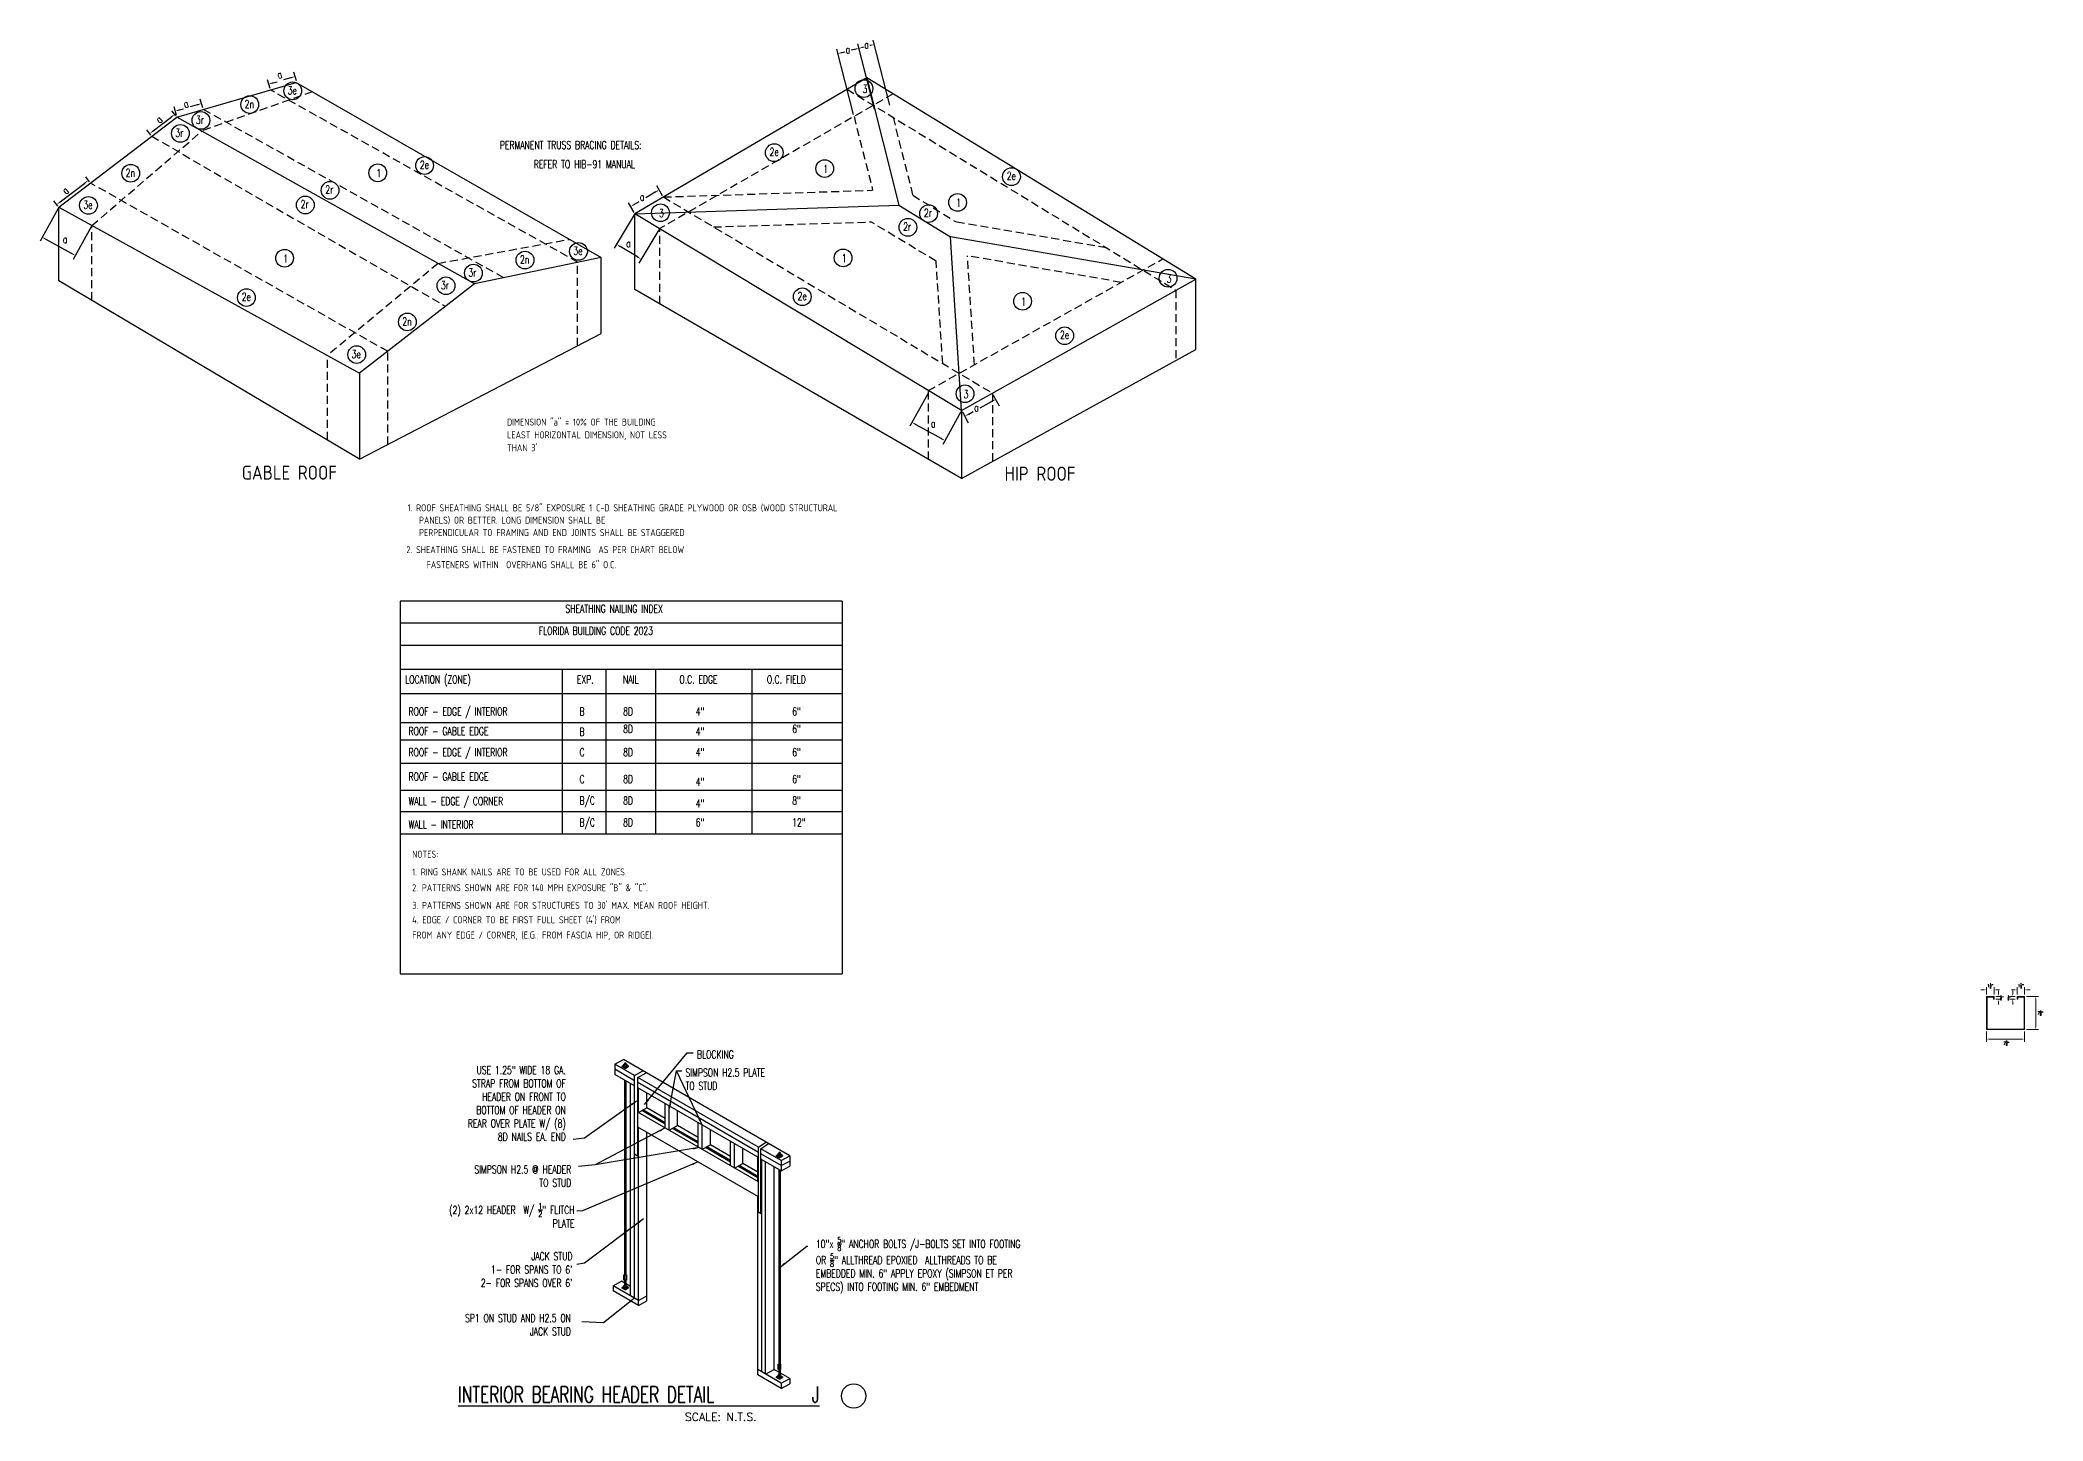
# Model space of a CAD drawing. Header units: inches. Extents: x -25328 to 8149, y -5530 to 4336.
# Drawn here: x 4855 to 5857, y -2696 to -2006 of the extents above; entities that cross this region are included whole.
import ezdxf
from ezdxf.xclip import XClip

# ---------------------------------------------------------------- set-up
doc = ezdxf.new("R2010")
doc.units = ezdxf.units.IN
doc.header["$LTSCALE"] = 16
doc.header["$MEASUREMENT"] = 0
doc.header["$XCLIPFRAME"] = 0
doc.linetypes.add('HIDDEN', pattern=[0.375, 0.25, -0.125])
doc.layers.get('0').update_dxf_attribs({"linetype": 'CONTINUOUS'})
doc.layers.get('DEFPOINTS').update_dxf_attribs({"linetype": 'CONTINUOUS'})
for name, color, linetype in [('BLOCK', 8, 'CONTINUOUS'), ('DIM', 5, 'CONTINUOUS'), ('DIMS', 5, 'CONTINUOUS'), ('GREEN', 3, 'CONTINUOUS'), ('LAYER1', 2, 'CONTINUOUS'), ('ROOF', 1, 'CONTINUOUS'), ('TEXT', 11, 'CONTINUOUS'), ('TEXT ROOM', 3, 'CONTINUOUS'), ('wall-external', 6, 'CONTINUOUS'), ('WALLS EXT', 6, 'CONTINUOUS')]:
    doc.layers.add(name, color=color, linetype=linetype)
for name, color, linetype, lineweight in [('OBJECT', 3, 'CONTINUOUS', 20), ('XR-SECT$0$DIM', 1, 'CONTINUOUS', 18), ('XR-SECT$0$hatch', 30, 'CONTINUOUS', 18), ('XR-SECT$0$OBJECT', 3, 'CONTINUOUS', 20)]:
    doc.layers.add(name, color=color, linetype=linetype, lineweight=lineweight)
doc.styles.add('HALLDIMTEXT', font='archs.shx')
doc.styles.add('NOTES', font='romant.shx', dxfattribs={"width": 0.7, "height": 4.5})
doc.styles.add('PAYTAS RM', font='romans.shx', dxfattribs={"width": 0.7, "height": 4.5})
doc.styles.add('PAYTS NOTES', font='romans.shx', dxfattribs={"width": 0.7, "height": 4.5})
doc.styles.add('XR-SECT$0$Standard', font='romans.shx')
doc.dimstyles.new('DIM- PAYTAS', dxfattribs={"dimscale": 48, "dimtxt": 0.1, "dimasz": 0.0625, "dimexe": 0.125, "dimexo": 0.125, "dimgap": 0.125, "dimtad": 1, "dimdec": 1, "dimzin": 3, "dimdsep": 46, "dimlunit": 4, "dimtxsty": 'PAYTAS RM', "dimblk": 'ARCHTICK', "dimcen": 0.09, "dimdle": 0.125, "dimclrd": 5, "dimclre": 5, "dimclrt": 11, "dimadec": 0, "dimazin": 0, "dimtfac": 1, "dimtdec": 1, "dimtofl": 0, "dimtmove": 2, "dimatfit": 3, "dimfxl": 0, "dimfrac": 2, "dimtolj": 1, "dimtzin": 3, "dimarcsym": 0})
doc.dimstyles.new('XR-SECT$0$1', dxfattribs={"dimscale": 12, "dimtxt": 0.09375, "dimasz": 0.09375, "dimexe": 0.09375, "dimexo": 0.0625, "dimgap": 0.0625, "dimtad": 2, "dimtih": 1, "dimtoh": 1, "dimdec": 6, "dimzin": 3, "dimdsep": 46, "dimlunit": 4, "dimtxsty": 'XR-SECT$0$Standard', "dimcen": 0.09, "dimclrd": 1, "dimclre": 1, "dimclrt": 2, "dimadec": 5, "dimazin": 0, "dimtfac": 1, "dimtdec": 6, "dimtofl": 0, "dimtmove": 0, "dimatfit": 2, "dimfxl": 0, "dimtolj": 1, "dimtzin": 0, "dimlwd": 5, "dimlwe": 5, "dimarcsym": 0})

# ---------------------------------------------------------------- blocks, each defined once
blk = doc.blocks.new('*D81')
at = {"layer": 'DEFPOINTS', "color": 0, "transparency": 16777216}
for p in [(584.84, 177.01), (589.3, 177.01), (584.84, 163.76)]:
    blk.add_point(p, dxfattribs=at)
at = {"layer": 'XR-SECT$0$DIM', "color": 1, "lineweight": 5, "transparency": 16777216}
for p, q in [((585.59, 177.01), (590.42, 177.01)), ((589.3, 164.89), (589.3, 175.89)), ((585.59, 163.76), (590.42, 163.76))]:
    blk.add_line(p, q, dxfattribs=at)
at = {"layer": 'XR-SECT$0$DIM', "color": 1, "transparency": 16777216}
for points in [[(589.11, 175.89), (589.49, 175.89), (589.3, 177.01)], [(589.11, 164.89), (589.49, 164.89), (589.3, 163.76)]]:
    blk.add_solid(points, dxfattribs=at)
at = {"layer": 'XR-SECT$0$DIM', "color": 2, "transparency": 16777216, "insert": (591.14, 170.39), "char_height": 1.125, "attachment_point": 5, "style": 'XR-SECT$0$Standard'}
blk.add_mtext('\\A1;\\A1;7{\\H0.7x;\\S5/8;}"', dxfattribs=at)
blk = doc.blocks.new('*D82')
at = {"layer": 'DEFPOINTS', "color": 0, "transparency": 16777216}
for p in [(569.59, 163.76), (584.84, 163.76), (569.59, 159.98)]:
    blk.add_point(p, dxfattribs=at)
at = {"layer": 'XR-SECT$0$DIM', "color": 1, "lineweight": 5, "transparency": 16777216}
for p, q in [((569.59, 163.01), (569.59, 158.85)), ((584.84, 163.01), (584.84, 158.85)), ((583.71, 159.98), (570.71, 159.98))]:
    blk.add_line(p, q, dxfattribs=at)
at = {"layer": 'XR-SECT$0$DIM', "color": 1, "transparency": 16777216}
for points in [[(570.71, 160.17), (570.71, 159.79), (569.59, 159.98)], [(583.71, 160.17), (583.71, 159.79), (584.84, 159.98)]]:
    blk.add_solid(points, dxfattribs=at)
at = {"layer": 'XR-SECT$0$DIM', "color": 2, "transparency": 16777216, "insert": (577.55, 158.31), "char_height": 1.125, "attachment_point": 5, "style": 'XR-SECT$0$Standard'}
blk.add_mtext('\\A1;\\A1;7{\\H0.7x;\\S5/8;}"', dxfattribs=at)
blk = doc.blocks.new('*D84')
at = {"layer": 'DEFPOINTS', "color": 0, "transparency": 16777216}
for p in [(569.59, 179.67), (569.59, 177.01), (572.59, 177.01)]:
    blk.add_point(p, dxfattribs=at)
at = {"layer": 'XR-SECT$0$hatch', "color": 1, "lineweight": 5, "transparency": 16777216}
for p, q in [((568.46, 179.67), (567.34, 179.67)), ((569.59, 177.76), (569.59, 180.8)), ((572.59, 177.76), (572.59, 180.8)), ((573.71, 179.67), (574.84, 179.67))]:
    blk.add_line(p, q, dxfattribs=at)
at = {"layer": 'XR-SECT$0$hatch', "color": 1, "transparency": 16777216}
for points in [[(568.46, 179.86), (568.46, 179.48), (569.59, 179.67)], [(573.71, 179.86), (573.71, 179.48), (572.59, 179.67)]]:
    blk.add_solid(points, dxfattribs=at)
at = {"layer": 'XR-SECT$0$hatch', "color": 2, "transparency": 16777216, "insert": (571.09, 181.34), "char_height": 1.125, "attachment_point": 5, "style": 'XR-SECT$0$Standard'}
blk.add_mtext('\\A1;\\A1;1{\\H0.7x;\\S1/2;}"', dxfattribs=at)
blk = doc.blocks.new('*D86')
at = {"layer": 'DEFPOINTS', "color": 0, "transparency": 16777216}
for p in [(581.84, 177.01), (580.07, 176.01), (581.84, 176.01)]:
    blk.add_point(p, dxfattribs=at)
at = {"layer": 'XR-SECT$0$hatch', "color": 1, "lineweight": 5, "transparency": 16777216}
for p, q in [((581.09, 177.01), (578.95, 177.01)), ((580.07, 178.14), (580.07, 179.26)), ((581.09, 176.01), (578.95, 176.01)), ((580.07, 174.89), (580.07, 173.76))]:
    blk.add_line(p, q, dxfattribs=at)
at = {"layer": 'XR-SECT$0$hatch', "color": 1, "transparency": 16777216}
for points in [[(579.89, 178.14), (580.26, 178.14), (580.07, 177.01)], [(579.89, 174.89), (580.26, 174.89), (580.07, 176.01)]]:
    blk.add_solid(points, dxfattribs=at)
at = {"layer": 'XR-SECT$0$hatch', "color": 2, "transparency": 16777216, "insert": (578.68, 176.51), "char_height": 1.125, "attachment_point": 5, "style": 'XR-SECT$0$Standard'}
blk.add_mtext('\\A1;\\A1;{\\H0.7x;\\S1/2;}"', dxfattribs=at)
blk = doc.blocks.new('*D83')
at = {"layer": 'DEFPOINTS', "color": 0, "transparency": 16777216}
for p in [(572.59, 177.01), (572.59, 176.01), (574.35, 176.01)]:
    blk.add_point(p, dxfattribs=at)
at = {"layer": 'XR-SECT$0$hatch', "color": 1, "lineweight": 5, "transparency": 16777216}
for p, q in [((573.34, 177.01), (575.48, 177.01)), ((574.35, 178.14), (574.35, 179.26)), ((573.34, 176.01), (575.48, 176.01)), ((574.35, 174.89), (574.35, 173.76))]:
    blk.add_line(p, q, dxfattribs=at)
at = {"layer": 'XR-SECT$0$hatch', "color": 1, "transparency": 16777216}
for points in [[(574.16, 178.14), (574.54, 178.14), (574.35, 177.01)], [(574.16, 174.89), (574.54, 174.89), (574.35, 176.01)]]:
    blk.add_solid(points, dxfattribs=at)
at = {"layer": 'XR-SECT$0$hatch', "color": 2, "transparency": 16777216, "insert": (575.74, 176.51), "char_height": 1.125, "attachment_point": 5, "style": 'XR-SECT$0$Standard'}
blk.add_mtext('\\A1;\\A1;{\\H0.7x;\\S1/2;}"', dxfattribs=at)
blk = doc.blocks.new('*D85')
at = {"layer": 'DEFPOINTS', "color": 0, "transparency": 16777216}
for p in [(581.84, 177.01), (584.84, 179.67), (584.84, 177.01)]:
    blk.add_point(p, dxfattribs=at)
at = {"layer": 'XR-SECT$0$hatch', "color": 1, "lineweight": 5, "transparency": 16777216}
for p, q in [((580.71, 179.67), (579.59, 179.67)), ((581.84, 177.76), (581.84, 180.8)), ((584.84, 177.76), (584.84, 180.8)), ((585.96, 179.67), (587.09, 179.67))]:
    blk.add_line(p, q, dxfattribs=at)
at = {"layer": 'XR-SECT$0$hatch', "color": 1, "transparency": 16777216}
for points in [[(580.71, 179.86), (580.71, 179.48), (581.84, 179.67)], [(585.96, 179.86), (585.96, 179.48), (584.84, 179.67)]]:
    blk.add_solid(points, dxfattribs=at)
at = {"layer": 'XR-SECT$0$hatch', "color": 2, "transparency": 16777216, "insert": (583.34, 181.34), "char_height": 1.125, "attachment_point": 5, "style": 'XR-SECT$0$Standard'}
blk.add_mtext('\\A1;\\A1;1{\\H0.7x;\\S1/2;}"', dxfattribs=at)
blk = doc.blocks.new('_ArchTick')
at = {"color": 0, "linetype": 'ByBlock', "const_width": 0.15}
blk.add_lwpolyline([(-0.5, -0.5), (0.5, 0.5)], dxfattribs=at)
blk = doc.blocks.new('XR-SECT')
at = {"layer": 'XR-SECT$0$hatch'}
h = blk.add_hatch(dxfattribs=at)
h.set_pattern_fill('STEEL', color=256, scale=4, style=0)
h.set_pattern_definition([(45, (101.16697, -4.5054), (-0.3535534, 0.3535534), []), (45, (101.16697, -4.2554), (-0.3535534, 0.3535534), [])])
h.paths.add_polyline_path([(584.837809, 177.0121792), (581.837809, 177.0121792), (581.837809, 176.0121792), (582.087809, 176.0121792), (582.087809, 176.7621792), (584.587809, 176.7621792), (584.587809, 164.0121792), (569.837809, 164.0121792), (569.837809, 176.7621792), (572.337809, 176.7621792), (572.337809, 176.0121792), (572.587809, 176.0121792), (572.587809, 177.0121792), (569.587809, 177.0121792), (569.587809, 163.7621792), (584.837809, 163.7621792)])
at = {"layer": 'XR-SECT$0$OBJECT'}
for p, q in [((572.587809, 177.0121792), (569.587809, 177.0121792)), ((569.587809, 163.7621792), (569.587809, 177.0121792)), ((572.337809, 176.7621792), (569.837809, 176.7621792)), ((569.837809, 164.0121792), (569.837809, 176.7621792)), ((572.337809, 176.7621792), (572.337809, 176.0121792)), ((572.587809, 177.0121792), (572.587809, 176.0121792)), ((581.837809, 177.0121792), (584.837809, 177.0121792)), ((581.837809, 177.0121792), (581.837809, 176.0121792)), ((582.087809, 176.7621792), (582.087809, 176.0121792)), ((582.087809, 176.7621792), (584.587809, 176.7621792)), ((584.587809, 176.7621792), (584.587809, 164.0121792)), ((584.837809, 177.0121792), (584.837809, 163.7621792)), ((572.337809, 176.0121792), (572.587809, 176.0121792)), ((582.087809, 176.0121792), (581.837809, 176.0121792)), ((584.837809, 163.7621792), (569.587809, 163.7621792)), ((584.587809, 164.0121792), (569.837809, 164.0121792))]:
    blk.add_line(p, q, dxfattribs=at)
at = {"layer": 'XR-SECT$0$DIM'}
dim = blk.add_linear_dim(base=(589.2987848, 177.0121792), p1=(584.837809, 163.7621792), p2=(584.837809, 177.0121792), angle=90, text='\\A1;7{\\H0.7x;\\S5/8;}"', dimstyle='XR-SECT$0$1', dxfattribs=at)
dim.commit()
dim.dimension.update_dxf_attribs({"geometry": '*D81', "text_midpoint": (591.1443205, 170.3871792)})
dim = blk.add_linear_dim(base=(569.587809, 159.9775246), p1=(584.837809, 163.7621792), p2=(569.587809, 163.7621792), text='\\A1;7{\\H0.7x;\\S5/8;}"', dimstyle='XR-SECT$0$1', dxfattribs=at)
dim.commit()
dim.dimension.update_dxf_attribs({"geometry": '*D82', "text_midpoint": (577.5533454, 159.9775246), "dimtype": 128})
at = {"layer": 'XR-SECT$0$hatch'}
dim = blk.add_linear_dim(base=(569.587809, 179.6707972), p1=(572.587809, 177.0121792), p2=(569.587809, 177.0121792), text='\\A1;1{\\H0.7x;\\S1/2;}"', dimstyle='XR-SECT$0$1', dxfattribs=at)
dim.commit()
dim.dimension.update_dxf_attribs({"geometry": '*D84', "text_midpoint": (571.087809, 179.6707972), "dimtype": 128})
for base, p1, p2, angle, text, picture, middle in [((574.3516813, 176.0121792), (572.587809, 177.0121792), (572.587809, 176.0121792), 90, '\\A1;{\\H0.7x;\\S1/2;}"', '*D83', (574.3516813, 176.5121792)), ((580.0739367, 176.0121792), (581.837809, 177.0121792), (581.837809, 176.0121792), 90, '\\A1;{\\H0.7x;\\S1/2;}"', '*D86', (580.0739367, 176.5121792)), ((584.837809, 179.6707972), (581.837809, 177.0121792), (584.837809, 177.0121792), 180, '\\A1;1{\\H0.7x;\\S1/2;}"', '*D85', (583.337809, 179.6707972))]:
    dim = blk.add_linear_dim(base=base, p1=p1, p2=p2, angle=angle, text=text, dimstyle='XR-SECT$0$1', dxfattribs=at)
    dim.commit()
    dim.dimension.update_dxf_attribs({"geometry": picture, "text_midpoint": middle, "dimtype": 128})

msp = doc.modelspace()

# ---------------------------------------------------------------- linework, layer by layer
at = {"layer": 'GREEN', "linetype": 'Continuous'}
for p, q in [((5147.95428881, -2520.23080722), (5146.45339453, -2519.36066905)), ((5146.46161415, -2519.35617996), (5146.46161415, -2518.96774814)), ((5146.46815411, -2518.97223724), (5147.37470506, -2518.47712975)), ((5147.96904839, -2519.8423754), (5146.46815411, -2518.97223724)), ((5147.37470506, -2518.05465723), (5148.28779597, -2518.05465723)), ((5147.37470506, -2518.96774814), (5147.37470506, -2518.05465723)), ((5147.37470506, -2518.96774814), (5148.58234142, -2518.96774814)), ((5147.95428881, -2520.23080722), (5149.5449314, -2519.36208709)), ((5147.96904839, -2519.8423754), (5147.95428881, -2520.23080722)), ((5147.96904839, -2519.8423754), (5149.55969099, -2518.97365527)), ((5147.99325051, -2518.96774814), (5147.99325051, -2518.05465723)), ((5148.28779597, -2518.05465723), (5148.58234142, -2518.05465723)), ((5148.58234142, -2518.05465723), (5148.58234142, -2518.96774814)), ((5149.55969099, -2518.97365527), (5148.58234142, -2518.40704031)), ((5149.52488688, -2518.96774814), (5149.52488688, -2519.35617996)), ((5223.55279791, -2563.66178756), (5224.45934886, -2563.16668008)), ((5224.45934886, -2562.74420756), (5225.37243977, -2562.74420756)), ((5224.45934886, -2563.65729847), (5224.45934886, -2562.74420756)), ((5225.07789431, -2563.65729847), (5225.07789431, -2562.74420756)), ((5225.37243977, -2562.74420756), (5225.66698522, -2562.74420756)), ((5225.66698522, -2562.74420756), (5225.66698522, -2563.65729847)), ((5226.64433479, -2563.6632056), (5225.66698522, -2563.09659064)), ((5225.03893261, -2564.92035755), (5223.53803833, -2564.05021938)), ((5223.54625795, -2564.04573028), (5223.54625795, -2563.65729847)), ((5225.05369219, -2564.53192573), (5223.55279791, -2563.66178756)), ((5224.45934886, -2563.65729847), (5225.66698522, -2563.65729847)), ((5225.03893261, -2564.92035755), (5226.6295752, -2564.05163742)), ((5225.05369219, -2564.53192573), (5225.03893261, -2564.92035755)), ((5225.05369219, -2564.53192573), (5226.64433479, -2563.6632056)), ((5226.60953068, -2563.65729847), (5226.60953068, -2564.04573028)), ((5147.37723357, -2623.2828717), (5148.58486994, -2623.2828717)), ((5147.37723357, -2626.02214443), (5147.37723357, -2623.2828717)), ((5147.99577903, -2626.02214443), (5147.99577903, -2623.2828717)), ((5148.58486994, -2623.2828717), (5148.58486994, -2626.02214443)), ((5147.95681733, -2630.91470448), (5146.45592304, -2630.04456631)), ((5146.46414267, -2630.04007721), (5146.46414267, -2629.65164539)), ((5146.47068263, -2629.65613449), (5147.37723357, -2629.16102701)), ((5147.97157691, -2630.52627266), (5146.47068263, -2629.65613449)), ((5148.29032448, -2626.02214443), (5147.37723357, -2626.02214443)), ((5147.37723357, -2628.73855448), (5148.29032448, -2628.73855448)), ((5147.37723357, -2629.65164539), (5147.37723357, -2628.73855448)), ((5147.37723357, -2629.65164539), (5148.58486994, -2629.65164539)), ((5147.95681733, -2630.91470448), (5149.54745992, -2630.04598435)), ((5147.97157691, -2630.52627266), (5147.95681733, -2630.91470448)), ((5147.97157691, -2630.52627266), (5149.56221951, -2629.65755253)), ((5147.99577903, -2629.65164539), (5147.99577903, -2628.73855448)), ((5148.58486994, -2626.02214443), (5148.29032448, -2626.02214443)), ((5148.29032448, -2628.73855448), (5148.58486994, -2628.73855448)), ((5148.58486994, -2628.73855448), (5148.58486994, -2629.65164539)), ((5149.56221951, -2629.65755253), (5148.58486994, -2629.09093757)), ((5149.52741539, -2629.65164539), (5149.52741539, -2630.04007721)), ((5224.46187737, -2667.97242203), (5225.66951374, -2667.97242203)), ((5224.46187737, -2670.71169476), (5224.46187737, -2667.97242203)), ((5225.37496828, -2670.71169476), (5224.46187737, -2670.71169476)), ((5224.46187737, -2673.42810481), (5225.37496828, -2673.42810481)), ((5224.46187737, -2674.34119572), (5224.46187737, -2673.42810481)), ((5225.08042283, -2670.71169476), (5225.08042283, -2667.97242203)), ((5225.08042283, -2674.34119572), (5225.08042283, -2673.42810481)), ((5225.66951374, -2670.71169476), (5225.37496828, -2670.71169476)), ((5225.37496828, -2673.42810481), (5225.66951374, -2673.42810481)), ((5225.66951374, -2667.97242203), (5225.66951374, -2670.71169476)), ((5225.66951374, -2673.42810481), (5225.66951374, -2674.34119572)), ((5225.04146113, -2675.60425481), (5223.54056684, -2674.73411664)), ((5223.54878647, -2674.72962754), (5223.54878647, -2674.34119572)), ((5223.55532643, -2674.34568482), (5224.46187737, -2673.85057734)), ((5225.05622071, -2675.21582299), (5223.55532643, -2674.34568482)), ((5224.46187737, -2674.34119572), (5225.66951374, -2674.34119572)), ((5225.04146113, -2675.60425481), (5226.63210372, -2674.73553468)), ((5225.05622071, -2675.21582299), (5225.04146113, -2675.60425481)), ((5225.05622071, -2675.21582299), (5226.64686331, -2674.34710286)), ((5226.64686331, -2674.34710286), (5225.66951374, -2673.7804879)), ((5226.61205919, -2674.34119572), (5226.61205919, -2674.72962754))]:
    msp.add_line(p, q, dxfattribs=at)
at = {"layer": 'LAYER1'}
msp.add_line((5152.60358557, -2540.98672148), (5152.60358557, -2528.79027698), dxfattribs=at)
at = {"layer": 'ROOF'}
for p, q in [((4923.88895241, -2044.46243212), (4983.53224567, -2027.19284104)), ((4983.53224567, -2027.19284104), (5135.91507214, -2114.76036949)), ((5268.75106301, -2024.82915436), (5152.80896803, -2092.79335152)), ((5433.21790472, -2125.54855274), (5268.75106301, -2024.82915436)), ((5268.75106301, -2024.82915436), (5284.85662618, -2088.56214325)), ((4864.80307441, -2089.58620237), (4923.88895241, -2044.46243212)), ((5072.67994065, -2127.84675009), (4923.88895241, -2044.46243212)), ((4864.80307441, -2089.58620237), (5015.19344484, -2172.53197207)), ((5152.80896803, -2092.79335152), (5284.85662618, -2088.56214325)), ((5284.85662618, -2088.56214325), (5310.5440803, -2104.41852034)), ((5316.16097923, -2191.28441557), (5152.80896803, -2092.79335152)), ((5316.16097923, -2191.28441557), (5310.5440803, -2104.41852034)), ((5433.21790472, -2125.54855274), (5310.5440803, -2104.41852034)), ((5135.91507214, -2114.76036949), (5072.67994065, -2127.84675009)), ((5072.67994065, -2127.84675009), (5015.19344484, -2172.53197207)), ((5316.16097923, -2191.28441557), (5433.21790472, -2125.54855274))]:
    msp.add_line(p, q, dxfattribs=at)
at = {"layer": 'ROOF', "color": 8, "linetype": 'HIDDEN'}
for p, q in [((4991.52986935, -2031.78871418), (4936.39183187, -2051.46920107)), ((5124.43137131, -2117.13689779), (4970.63370093, -2030.92758775)), ((5258.93811158, -2030.58141686), (5423.34142092, -2131.09490706)), ((5087.2469718, -2124.83213291), (4937.0403454, -2040.65447373)), ((5281.98262198, -2032.93215339), (5165.23435854, -2100.26319877)), ((4881.38217419, -2098.73018006), (4936.39183187, -2051.46920107)), ((5262.3878753, -2044.2328335), (5271.70153611, -2081.0888835)), ((5281.88942175, -2044.61347193), (5291.72320562, -2083.52775464)), ((4911.26591581, -2054.10262065), (5058.16163711, -2139.1320721)), ((5029.24018283, -2161.61320591), (4880.66718209, -2077.47081416)), ((5167.0556878, -2084.44205451), (5271.70153611, -2081.0888835)), ((5167.0556878, -2084.44205451), (5331.67492493, -2182.57222189)), ((5291.72320562, -2083.52775464), (5313.38893472, -2096.90159732)), ((5192.19244632, -2099.426174), (5270.8684508, -2096.90515572)), ((5303.4188873, -2116.51261172), (5270.8684508, -2096.90515572)), ((5388.6041094, -2109.85708384), (5313.38893472, -2096.90159732)), ((5054.43770716, -2117.62357585), (5120.02249931, -2105.62762563)), ((5054.43770716, -2117.62357585), (4999.13983489, -2163.67782117)), ((5299.53727162, -2181.26135777), (5416.72817918, -2115.45025439)), ((5306.7288674, -2167.70177999), (5303.4188873, -2116.51261172)), ((5322.58323906, -2168.31939344), (5319.0639321, -2113.89296454)), ((5395.92606728, -2127.13213284), (5319.0639321, -2113.89296454))]:
    msp.add_line(p, q, dxfattribs=at)
at = {"layer": 'TEXT'}
for p, q in [((5262.06551846, -2043.13861839), (5253.73552463, -2010.60107198)), ((5256.4732566, -2012.22274508), (5257.7243231, -2011.90245737)), ((5262.69581942, -2010.62969595), (5260.96175168, -2011.07363765)), ((5272.65493395, -2040.46263716), (5264.28935091, -2007.94771359)), ((5272.64748635, -2040.42951039), (5264.31749252, -2007.89196398)), ((5267.02901725, -2009.56611661), (5267.05289154, -2009.55997413)), ((5270.31288247, -2008.72122928), (5270.29032011, -2008.72703422)), ((5280.29686853, -2038.4964865), (5271.9312855, -2005.98156294)), ((4983.57650102, -2026.39922044), (4982.31654584, -2022.04776383)), ((4970.42510804, -2030.20717884), (4969.16515286, -2025.85572222)), ((4971.95215829, -2027.39117027), (4973.95972346, -2026.80988397)), ((4980.78109779, -2024.83476927), (4977.19715204, -2025.87249328)), ((4923.36029106, -2043.92246986), (4921.40843124, -2041.36666943)), ((4923.68035952, -2043.74202321), (4922.42040434, -2039.3905666)), ((4925.20740977, -2040.92601465), (4927.21497494, -2040.34472834)), ((4934.03634927, -2038.36961364), (4930.45240352, -2039.40733765)), ((4936.8317525, -2039.93406482), (4935.57179732, -2035.58260821)), ((4910.81070738, -2053.50656253), (4908.85884756, -2050.95076211)), ((4912.01264722, -2051.37331118), (4920.98588216, -2044.52046909)), ((4865.54980582, -2086.8568929), (4877.83756476, -2077.47275527)), ((4880.21197366, -2076.87475604), (4878.26011384, -2074.31895561)), ((5163.0247647, -2082.0147831), (5158.26410595, -2084.80543778)), ((5166.6764059, -2083.7950265), (5163.82800299, -2078.93585338)), ((4864.44086091, -2090.24293777), (4855.44987964, -2106.54463717)), ((4864.34786598, -2088.99014425), (4862.39600616, -2086.43434383)), ((5152.42968612, -2092.14632352), (5149.58128322, -2087.28715039)), ((5152.66021294, -2088.09038868), (5155.02667738, -2086.70318884)), ((4881.01996069, -2099.38691546), (4872.02897942, -2115.68861486)), ((5152.42170979, -2093.43563733), (5142.43880256, -2109.99275333)), ((5164.8471003, -2100.92737204), (5154.86419307, -2117.48448804)), ((4871.14541374, -2112.63176817), (4858.50672633, -2105.66107149)), ((5154.09911037, -2114.39585591), (5145.5274347, -2109.22767064)), ((5299.21966595, -2182.79717327), (5290.22868468, -2199.09887267)), ((5315.79876573, -2191.94115097), (5306.80778446, -2208.24285037)), ((5319.67708259, -2197.45309116), (5316.7411421, -2192.09224365)), ((5319.79534713, -2192.98489792), (5322.00685087, -2191.77373805)), ((5331.27031689, -2186.70047586), (5325.24427944, -2190.0007166)), ((5335.09891165, -2189.00711833), (5332.16297116, -2183.64627083)), ((5293.28553137, -2198.215307), (5301.51248937, -2202.75277413)), ((5305.92421878, -2205.18600367), (5301.51248937, -2202.75277413)), ((5035.50986194, -2286.53996967), (5035.50986194, -2472.81738359)), ((5256.40646424, -2286.53996967), (5035.50986194, -2286.53996967)), ((5256.40646424, -2286.53996967), (5256.40646424, -2402.80931192)), ((5256.40646424, -2297.58869696), (5035.50986194, -2297.58869696)), ((5256.40646424, -2308.63742426), (5035.50986194, -2308.63742426)), ((5256.40646424, -2320.71933226), (5035.50986194, -2320.71933226)), ((5116.50802306, -2320.71933226), (5116.50802306, -2402.80931192)), ((5138.29698971, -2320.71933226), (5138.29698971, -2402.80931192)), ((5163.06222555, -2320.71933226), (5163.06222555, -2402.80931192)), ((5211.2685589, -2320.71933226), (5211.2685589, -2402.80931192)), ((5256.40646424, -2320.71933226), (5256.40646424, -2472.81738359)), ((5256.40646424, -2332.80124026), (5035.50986194, -2332.80124026)), ((5256.40646424, -2347.34371299), (5035.50986194, -2347.34371299)), ((5256.40646424, -2356.04060382), (5035.50986194, -2356.04060382)), ((5256.40646424, -2367.6810522), (5035.50986194, -2367.6810522)), ((5256.40646424, -2381.12887225), (5035.50986194, -2381.12887225)), ((5256.40646424, -2391.89851697), (5035.50986194, -2391.89851697)), ((5035.50986194, -2402.80931192), (5256.40646424, -2402.80931192)), ((5035.50986194, -2472.81738359), (5256.40646424, -2472.81738359))]:
    msp.add_line(p, q, dxfattribs=at)
for centre in [(4981.76729769, -2031.38780379), (5267.31695397, -2030.23650751), (4935.89952332, -2046.1669965), (4960.27760966, -2038.23395864), (4925.6299721, -2052.66940411), (5222.51141336, -2062.28119211), (4900.79350597, -2072.5686658), (5024.27654215, -2072.37098169), (5047.68972451, -2068.71456696), (5247.72285398, -2070.24214064), (5341.0973586, -2074.2871525), (5000.41769369, -2081.12641639), (5314.16437425, -2087.15604634), (4879.65726393, -2088.63536494), (4988.08057704, -2088.45501106), (5165.62818617, -2092.33695127), (5299.68363209, -2092.7375737), (5289.32045388, -2099.62859038), (4977.68209668, -2115.0569014), (5097.89861617, -2115.98635465), (5124.62196127, -2111.64868812), (5256.91136244, -2114.91071676), (5072.11359588, -2122.5030547), (5419.38436106, -2125.06075663), (4958.63776117, -2134.76034992), (5058.39419084, -2128.82828634), (5236.52187909, -2134.33256404), (5346.64544473, -2136.59138761), (5039.0793082, -2146.91291714), (5367.69375834, -2153.80074988), (5013.74646448, -2163.26182321), (5317.87995333, -2182.83237125)]:
    msp.add_circle(centre, 4.43425682, dxfattribs=at)
at = {"layer": 'TEXT', "color": 3}
msp.add_circle((5262.19987133, -2683.91853469), 6.06631187, dxfattribs=at)
at = {"layer": 'TEXT'}
for points in [[(5256.3802517, -2011.85946132), (5256.56626151, -2012.58602883), (5254.29355407, -2012.78077451)], [(5262.60281451, -2010.26641219), (5262.78882433, -2010.99297971), (5264.87552196, -2010.07166651)], [(5266.93557864, -2009.20294417), (5267.12245586, -2009.92928906), (5264.84998257, -2010.12674827)], [(5270.21944386, -2008.35805683), (5270.40632108, -2009.08440172), (5272.49191716, -2008.16059762)], [(4971.84786184, -2027.03096582), (4972.05645474, -2027.75137473), (4969.79093155, -2028.01694896)], [(4980.67680134, -2024.47456481), (4980.88539424, -2025.19497372), (4982.94232453, -2024.20899057)], [(4925.10311332, -2040.56581019), (4925.31170622, -2041.2862191), (4923.04618303, -2041.55179334)], [(4933.93205282, -2038.00940918), (4934.14064572, -2038.7298181), (4936.19757601, -2037.74383495)], [(4911.78504301, -2051.07528212), (4912.24025144, -2051.67134025), (4910.22447285, -2052.73893647)], [(4920.75827795, -2044.22244003), (4921.21348638, -2044.81849815), (4922.77405653, -2043.1548438)], [(4877.60996055, -2077.17472621), (4878.06516898, -2077.77078433), (4879.62573913, -2076.10712998)], [(5162.83512375, -2081.6912691), (5163.21440565, -2082.3382971), (5164.96584871, -2080.87693738)], [(4865.32220161, -2086.55886384), (4865.77741004, -2087.15492196), (4863.76163145, -2088.22251819)], [(5152.47057199, -2087.76687468), (5152.84985389, -2088.41390268), (5150.71912893, -2089.2282344)], [(4858.68783308, -2105.33270379), (4858.32561958, -2105.98943919), (4856.53652014, -2104.57443098)], [(4871.32652049, -2112.30340047), (4870.96430699, -2112.96013587), (4873.11561993, -2113.71840868)], [(5145.72106382, -2108.90652773), (5145.33380558, -2109.54881354), (5143.60057728, -2108.06589592)], [(5154.29273949, -2114.074713), (5153.90548125, -2114.71699881), (5156.02596779, -2115.55763063)], [(5319.6152179, -2192.65599298), (5319.97547636, -2193.31380286), (5317.82191748, -2194.0656733)], [(5331.09018766, -2186.37157091), (5331.45044612, -2187.0293808), (5333.24374654, -2185.61970047)], [(5293.46663812, -2197.8869393), (5293.10442462, -2198.5436747), (5291.31532518, -2197.12866649)], [(5306.10532553, -2204.85763598), (5305.74311203, -2205.51437137), (5307.89442496, -2206.27264418)]]:
    msp.add_solid(points, dxfattribs=at)
at = {"layer": 'wall-external'}
for p, q in [((4864.80307441, -2126.35371887), (4864.80307441, -2089.58620237)), ((5152.80896803, -2130.67503519), (5152.80896803, -2092.79335152)), ((5135.91507214, -2152.74279969), (5135.91507214, -2114.76036949)), ((5015.19344484, -2215.45537765), (4864.80307441, -2126.35371887)), ((5316.16097923, -2225.26651415), (5152.80896803, -2130.67503519)), ((5433.21790472, -2160.64481849), (5433.21790472, -2125.54855274)), ((5015.19344484, -2215.45537765), (5135.91507214, -2152.74279969)), ((5316.16097923, -2225.26651415), (5433.21790472, -2160.64481849)), ((5015.19344484, -2172.53197207), (5015.19344484, -2215.45537765)), ((5316.16097923, -2191.28441557), (5316.16097923, -2225.26651415))]:
    msp.add_line(p, q, dxfattribs=at)
at = {"layer": 'wall-external', "color": 8, "linetype": 'HIDDEN'}
for p, q in [((4881.38217419, -2136.06810828), (4881.38217419, -2098.73018006)), ((5165.23435854, -2137.81183192), (5165.23435854, -2100.26319877)), ((5124.05528243, -2158.90373376), (5124.05528243, -2117.21472861)), ((5423.34142092, -2131.09490706), (5423.34142092, -2166.05184152)), ((5029.24018283, -2208.15836575), (5029.24018283, -2161.61320591)), ((4999.13983489, -2205.9441086), (4999.13983489, -2163.67782117)), ((5299.53727162, -2215.68220985), (5299.53727162, -2181.26135777)), ((5331.66352198, -2182.57862547), (5331.66352198, -2216.70827981))]:
    msp.add_line(p, q, dxfattribs=at)
at = {"layer": 'WALLS EXT', "color": 1}
for p, q in [((5142.85312012, -2517.9975137), (5147.05917827, -2515.7003997)), ((5152.70676641, -2523.71013038), (5142.85312012, -2517.9975137)), ((5142.85312012, -2517.9975137), (5142.85312012, -2520.56749637)), ((5152.70676641, -2526.28011304), (5142.85312012, -2520.56749637)), ((5142.85312012, -2520.56749637), (5142.85312012, -2523.13747903)), ((5152.70676641, -2528.85009571), (5142.85312012, -2523.13747903)), ((5206.66526056, -2550.25681565), (5147.05917827, -2515.7003997)), ((5150.65078635, -2633.86834607), (5150.65078635, -2527.65814853)), ((5152.60358557, -2635.00047452), (5152.60358557, -2528.79027698)), ((5214.60738645, -2559.59679649), (5154.36413749, -2524.67098541)), ((5214.60738645, -2562.16677916), (5154.36413749, -2527.24096808)), ((5214.60738645, -2564.73676183), (5154.36413749, -2529.81095075)), ((5154.55638478, -2542.11884993), (5154.55638478, -2529.92240544)), ((5158.76244293, -2539.82173593), (5158.76244293, -2532.36085282)), ((5152.70676641, -2541.04654021), (5152.60358557, -2540.98672148)), ((5214.60738645, -2576.93320632), (5154.36413749, -2542.00739524)), ((5154.55638478, -2542.11884993), (5158.76244293, -2539.82173593)), ((5168.01776091, -2548.05320259), (5156.21714352, -2541.21183628)), ((5168.01776091, -2547.30527041), (5156.88144623, -2540.84903125)), ((5168.01776091, -2545.18747388), (5158.76244293, -2539.82173593)), ((5168.01776091, -2549.92303526), (5168.01776091, -2537.72659077)), ((5169.97056013, -2551.05516372), (5169.97056013, -2538.85871922)), ((5174.17661828, -2548.75804972), (5174.17661828, -2541.2971666)), ((5152.70676641, -2548.51028797), (5152.60358557, -2548.45046924)), ((5214.60738645, -2584.39695408), (5154.36413749, -2549.47114301)), ((5154.55638478, -2638.70258564), (5154.55638478, -2549.5825977)), ((5158.76244293, -2605.83328443), (5158.76244293, -2552.02104507)), ((5169.97056013, -2551.05516372), (5174.17661828, -2548.75804972)), ((5184.46642348, -2557.58925669), (5171.63131887, -2550.14815007)), ((5184.46642348, -2556.84132451), (5172.29562158, -2549.78534504)), ((5184.46642348, -2554.72352798), (5174.17661828, -2548.75804972)), ((5184.46642348, -2559.45908936), (5184.46642348, -2547.26264487)), ((5186.41922269, -2560.59121782), (5186.41922269, -2548.39477332)), ((5190.62528084, -2558.29410382), (5190.62528084, -2550.8332207)), ((5230.20755659, -2563.90537872), (5206.66526056, -2550.25681565)), ((5186.41922269, -2560.59121782), (5190.62528084, -2558.29410382)), ((5200.68985986, -2566.9947367), (5188.07998143, -2559.68420417)), ((5200.68985986, -2566.24680452), (5188.74428414, -2559.32139914)), ((5200.68985986, -2564.129008), (5190.62528084, -2558.29410382)), ((5200.68985986, -2568.86456938), (5200.68985986, -2556.66812488)), ((5202.64265908, -2569.99669784), (5202.64265908, -2557.80025334)), ((5206.84871723, -2567.69958383), (5206.84871723, -2560.23870072)), ((5226.00149843, -2566.20249272), (5215.87128155, -2560.32953522)), ((5226.00149843, -2568.77247539), (5215.87128155, -2562.89951789)), ((5202.64265908, -2569.99669784), (5206.84871723, -2567.69958383)), ((5214.27531809, -2574.87085819), (5204.30341782, -2569.08968418)), ((5214.27531809, -2574.12292601), (5204.96772053, -2568.72687915)), ((5214.27531809, -2572.00512948), (5206.84871723, -2567.69958383)), ((5214.27531809, -2576.74069086), (5214.27531809, -2564.54424637)), ((5226.00149843, -2571.34245806), (5215.87128155, -2565.46950055)), ((5216.2281173, -2671.88657236), (5216.2281173, -2565.67637482)), ((5218.18091652, -2673.01870082), (5218.18091652, -2566.80850328)), ((5222.38697467, -2670.72158682), (5222.38697467, -2569.3284397)), ((5226.00149843, -2566.20249272), (5230.20755659, -2563.90537872)), ((5226.00149843, -2566.20249272), (5230.20755659, -2563.90537872)), ((5226.00149843, -2566.20249272), (5226.00149843, -2568.77247539)), ((5226.00149843, -2568.77247539), (5230.20755659, -2566.47536139)), ((5226.00149843, -2568.77247539), (5226.00149843, -2571.34245806)), ((5226.00149843, -2571.34245806), (5230.20755659, -2569.04534406)), ((5230.20755659, -2563.90537872), (5230.20755659, -2566.47536139)), ((5230.20755659, -2566.47536139), (5230.20755659, -2569.04534406)), ((5216.2281173, -2577.87281932), (5215.87128155, -2577.66594505)), ((5214.27531809, -2673.32442657), (5214.27531809, -2584.20443862)), ((5216.2281173, -2585.33656708), (5215.87128155, -2585.12969281)), ((5158.76244293, -2636.40547164), (5158.76244293, -2605.83328443)), ((5141.92125943, -2628.80743363), (5146.12731759, -2626.51031963)), ((5141.92125943, -2628.80743363), (5141.92125943, -2631.3774163)), ((5154.55638478, -2636.13260298), (5141.92125943, -2628.80743363)), ((5154.55638478, -2638.70258564), (5141.92125943, -2631.3774163)), ((5150.65078635, -2629.13278469), (5146.12731759, -2626.51031963)), ((5154.55638478, -2636.13260298), (5158.76244293, -2633.83548898)), ((5154.55638478, -2638.70258564), (5158.76244293, -2636.40547164)), ((5226.00149843, -2677.5526556), (5214.27531809, -2670.7544439)), ((5226.00149843, -2680.12263827), (5214.27531809, -2673.32442657)), ((5218.18091652, -2673.01870082), (5222.38697467, -2670.72158682)), ((5230.20755659, -2675.2555416), (5222.38697467, -2670.72158682)), ((5226.00149843, -2677.5526556), (5230.20755659, -2675.2555416)), ((5226.00149843, -2677.5526556), (5230.20755659, -2675.2555416)), ((5226.00149843, -2677.5526556), (5226.00149843, -2680.12263827)), ((5226.00149843, -2680.12263827), (5230.20755659, -2677.82552426)), ((5230.20755659, -2675.2555416), (5230.20755659, -2677.82552426))]:
    msp.add_line(p, q, dxfattribs=at)
at = {"layer": 'WALLS EXT', "color": 6}
for p, q in [((5147.6769561, -2517.56316156), (5147.6769561, -2518.05465723)), ((5148.3019561, -2517.56316156), (5147.6769561, -2517.56316156)), ((5147.77887149, -2517.56316156), (5147.77887149, -2518.05465723)), ((5147.89328447, -2517.56316156), (5147.89328447, -2518.05465723)), ((5148.04585306, -2517.56316156), (5148.04585306, -2518.05465723)), ((5148.18207694, -2517.56316156), (5148.18207694, -2518.05465723)), ((5148.3019561, -2517.56316156), (5148.3019561, -2518.05465723)), ((5147.67948462, -2525.93554683), (5147.67948462, -2623.2828717)), ((5147.80894637, -2526.01060182), (5147.80894637, -2623.2828717)), ((5147.92729414, -2526.07921353), (5147.92729414, -2623.27161834)), ((5148.074797, -2526.16472779), (5148.074797, -2623.2828717)), ((5148.20698182, -2526.24136147), (5148.20698182, -2623.2828717)), ((5148.30448462, -2526.29788838), (5148.30448462, -2623.2828717)), ((5224.7615999, -2562.25271189), (5224.7615999, -2562.74420756)), ((5225.3865999, -2562.25271189), (5224.7615999, -2562.25271189)), ((5224.86351529, -2562.25271189), (5224.86351529, -2562.74420756)), ((5224.97792827, -2562.25271189), (5224.97792827, -2562.74420756)), ((5225.13049686, -2562.25271189), (5225.13049686, -2562.74420756)), ((5225.26672074, -2562.25271189), (5225.26672074, -2562.74420756)), ((5225.3865999, -2562.25271189), (5225.3865999, -2562.74420756)), ((5224.76412842, -2570.62509716), (5224.76412842, -2667.97242203)), ((5224.89359017, -2570.70015215), (5224.89359017, -2667.97242203)), ((5225.01193794, -2570.76876385), (5225.01193794, -2667.96116867)), ((5225.1594408, -2570.85427812), (5225.1594408, -2667.97242203)), ((5225.29162562, -2570.9309118), (5225.29162562, -2667.97242203)), ((5225.38912842, -2570.98743871), (5225.38912842, -2667.97242203)), ((5147.67948462, -2626.02214443), (5147.67948462, -2628.73855448)), ((5147.78140001, -2626.02214443), (5147.78140001, -2628.73855448)), ((5147.89581299, -2626.02214443), (5147.89581299, -2628.73855448)), ((5148.04838158, -2626.02214443), (5148.04838158, -2628.73855448)), ((5148.18460545, -2626.02214443), (5148.18460545, -2628.73855448)), ((5148.30448462, -2626.02214443), (5148.30448462, -2628.73855448)), ((5224.76412842, -2670.71169476), (5224.76412842, -2673.42810481)), ((5224.86604381, -2670.71169476), (5224.86604381, -2673.42810481)), ((5224.98045679, -2670.71169476), (5224.98045679, -2673.42810481)), ((5225.13302538, -2670.71169476), (5225.13302538, -2673.42810481)), ((5225.26924925, -2670.71169476), (5225.26924925, -2673.42810481)), ((5225.38912842, -2670.71169476), (5225.38912842, -2673.42810481))]:
    msp.add_line(p, q, dxfattribs=at)
at = {"layer": 'WALLS EXT', "color": 6, "linetype": 'Continuous'}
for p, q in [((5152.70676641, -2523.69931606), (5156.77031599, -2521.33039753)), ((5154.36413749, -2524.67098541), (5158.42768707, -2522.30206689)), ((5152.70676641, -2562.81179384), (5152.70676641, -2523.69931606)), ((5154.36413749, -2563.7834632), (5154.36413749, -2524.67098541)), ((5152.70676641, -2562.81179384), (5154.36413749, -2563.7834632)), ((5214.60738645, -2559.59679649), (5218.34146039, -2557.02605131)), ((5214.60738645, -2591.89633394), (5214.60738645, -2559.59679649)), ((5215.87128155, -2560.32953522), (5219.60535549, -2557.75879004)), ((5215.87128155, -2592.63731956), (5215.87128155, -2560.32953522)), ((5214.60738645, -2591.89633394), (5215.87128155, -2592.63731956))]:
    msp.add_line(p, q, dxfattribs=at)

# ---------------------------------------------------------------- block references
at = {"layer": 'OBJECT'}
ref = msp.add_blockref('XR-SECT', (5116.57037761, -2705.46604176), dxfattribs=dict(at, xscale=1.25, yscale=1.25, zscale=1.25))
XClip(ref).set_block_clipping_path([(565.7700682092, 156.3796248292), (596.1891937588, 184.5098766713)])

# ---------------------------------------------------------------- texts
at = {"layer": 'DIM', "color": 11, "linetype": 'Continuous', "style": 'HALLDIMTEXT'}
for s, height, p in [('DIMENSION "a" = 10%%% OF THE BUILDING', 3.515625, (5088.89133413, -2198.72928295)), ('LEAST HORIZONTAL DIMENSION, NOT LESS', 3.515625, (5088.89133413, -2205.15785438)), ("THAN 3'", 3.515625, (5088.89133413, -2211.58642581)), ('GABLE ROOF', 7.03125, (4956.28994501, -2225.77308719)), ('HIP ROOF', 7.03125, (5337.65563305, -2226.306655)), ('1. ROOF SHEATHING SHALL BE 5/8" EXPOSURE 1 C-D SHEATHING GRADE PLYWOOD OR OSB (WOOD STRUCTURAL', 3.515625, (5039.19502735, -2241.62105145)), ('   PANELS) OR BETTER. LONG DIMENSION SHALL BE', 3.515625, (5039.19502735, -2247.80855145)), ('   PERPENDICULAR TO FRAMING AND END JOINTS SHALL BE STAGGERED', 3.515625, (5039.19502735, -2253.99605145)), ('2. SHEATHING SHALL BE FASTENED TO FRAMING  AS PER CHART BELOW', 3.515625, (5038.60333636, -2262.52735909)), ('FASTENERS WITHIN  OVERHANG SHALL BE 6" O.C.', 3.515625, (5048.66203881, -2270.05692813)), ('NOTES: ', 3.515625, (5041.50177608, -2414.80120326)), ('1. RING SHANK NAILS ARE TO BE USED FOR ALL ZONES.', 3.515625, (5041.50177608, -2423.69550408)), ('2. PATTERNS SHOWN ARE FOR 140 MPH EXPOSURE "B" & "C".', 3.515625, (5041.50177608, -2431.5670926)), ("3. PATTERNS SHOWN ARE FOR STRUCTURES TO 30' MAX. MEAN ROOF HEIGHT. ", 3.515625, (5041.50177608, -2440.38328036)), ("4. EDGE / CORNER TO BE FIRST FULL SHEET (4') FROM ", 3.515625, (5041.50177608, -2447.62513606)), ('FROM ANY EDGE / CORNER, (E.G.. FROM FASCIA HIP, OR RIDGE). ', 3.515625, (5041.50177608, -2455.22148837))]:
    msp.add_text(s, height=height, dxfattribs=at).set_placement(p)
at = {"layer": 'TEXT', "style": 'PAYTS NOTES', "width": 0.7}
for s, p in [('3e', (4979.2343477, -2033.13309097)), ('3', (5266.63264246, -2032.43711238)), ('2n', (4957.74465967, -2039.97924581)), ('3r', (4923.0970221, -2054.41469128)), ('3r', (4933.36657332, -2047.91228368)), ('PERMANENT TRUSS BRACING DETAILS:', (5085.33463995, -2060.46912551)), ('2e', (5220.16623014, -2063.90717478)), ('2n', (4898.26055598, -2074.31395298)), ('1', (5023.59223063, -2074.57158656)), ('2e', (5045.34454129, -2070.34054964)), ('REFER TO HIB-91 MANUAL', (5102.24868937, -2070.08270735)), ('1', (5247.03854246, -2072.4427455)), ('2e', (5338.75217539, -2075.91313518)), ('2r', (4998.07251047, -2082.75239907)), ('3e', (4877.12431393, -2090.38065212)), ('2r', (4985.73539382, -2090.08099374)), ('3', (5164.94387465, -2094.53755614)), ('2r', (5297.33844887, -2094.36355638)), ('1', (5313.48006273, -2089.35665121)), ('2r', (5286.97527067, -2101.25457306)), ('3e', (5122.08901127, -2113.3939753)), ('1', (4976.99778516, -2117.25750627)), ('3r', (5069.58064588, -2124.24834188)), ('2n', (5095.36566617, -2117.73164183)), ('1', (5256.22705092, -2117.11132162)), ('2e', (4956.29257795, -2136.3863326)), ('3r', (5055.86124084, -2130.57357352)), ('2e', (5234.17669588, -2135.95854672)), ('3', (5418.70004954, -2127.2613615)), ('1', (5345.96113321, -2138.79199247)), ('2n', (5036.54635821, -2148.65820431)), ('2e', (5365.34857512, -2155.42673256)), ('3e', (5011.21351448, -2165.00711038)), ('3', (5317.19564181, -2185.03297612)), ('SHEATHING NAILING INDEX', (5118.07287502, -2292.29221828)), ('FLORIDA BUILDING CODE 2023', (5104.76243457, -2303.34094557)), ('LOCATION (ZONE)', (5037.98743011, -2327.66754874)), ('EXP. ', (5123.83407056, -2327.66754874)), ('NAIL', (5146.8916178, -2327.66754874)), ('O.C. EDGE', (5175.09623646, -2327.66754874)), ('O.C. FIELD', (5218.82102154, -2327.66754874)), ('ROOF - EDGE / INTERIOR', (5039.68133525, -2343.70696452)), ('B', (5125.17400231, -2343.70696452)), ('8D', (5146.96296896, -2343.70696452)), ('4"', (5183.25061343, -2343.70696452)), ('6"', (5231.45694677, -2343.70696452)), ('ROOF - GABLE EDGE', (5039.68133525, -2353.52925533)), ('B', (5125.17400231, -2353.87459438)), ('8D', (5146.96296896, -2352.40385536)), ('4"', (5183.25061343, -2353.77860231)), ('6"', (5231.45694677, -2352.40385536)), ('ROOF - EDGE / INTERIOR', (5039.68133525, -2364.09930611)), ('C', (5125.17400231, -2364.04430374)), ('8D', (5146.96296896, -2364.04430374)), ('4"', (5183.25061343, -2364.04430374)), ('6"', (5231.45694677, -2364.04430374)), ('ROOF - GABLE EDGE', (5039.68133525, -2376.27495328)), ('C', (5125.17400231, -2377.49212379)), ('8D', (5146.96296896, -2377.49212379)), ('4"', (5183.25061343, -2378.86687074)), ('6"', (5231.45694677, -2377.49212379)), ('WALL - EDGE / CORNER', (5039.68133525, -2388.58438223)), ('B/C', (5125.17400231, -2388.26176851)), ('8D', (5146.96296896, -2388.26176851)), ('4"', (5183.25061343, -2389.63651546)), ('8"', (5231.45694677, -2388.26176851)), ('WALL - INTERIOR', (5039.68133525, -2400.22483061)), ('B/C', (5125.17400231, -2399.17256346)), ('8D', (5146.96296896, -2399.17256346)), ('6"', (5183.25061343, -2399.17256346)), ('12"', (5231.45694677, -2399.17256346))]:
    msp.add_text(s, height=4, dxfattribs=at).set_placement(p)
at = {"layer": 'TEXT', "style": 'NOTES'}
msp.add_text('SCALE: N.T.S.', height=4, dxfattribs=at).set_placement((5177.8522837, -2696.41600873))
at = {"layer": 'TEXT', "char_height": 4, "attachment_point": 5, "style": 'PAYTS NOTES'}
for insert in [(5259.34303739, -2010.65424038), (5268.67160583, -2008.26589086), (5156.39719214, -2084.35269667), (4867.9543513, -2105.58254172), (5149.65323766, -2107.61161494), (5323.62556516, -2189.67024618), (5301.99937689, -2197.67199499)]:
    msp.add_mtext('\\A1;a', dxfattribs=dict(at, insert=insert))
for insert, rotation in [((4975.13961802, -2023.23386761), 17.2005696926), ((4928.38848621, -2037.8019813), 17.2005696926), ((4914.85413992, -2045.6619658), 45), ((4868.03795722, -2081.21006462), 45)]:
    msp.add_mtext('\\A1;a', dxfattribs=dict(at, insert=insert, rotation=rotation))
at = {"layer": 'TEXT', "char_height": 4}
for s, insert, width, attachment_point, style in [('\\A1;BLOCKING', (5183.88428686, -2511.13825777), 71.2296437844, 1, 'NOTES'), ('\\A1;USE 1.25" WIDE 18 GA. STRAP FROM BOTTOM OF HEADER ON FRONT TO BOTTOM OF HEADER ON REAR OVER PLATE W/ (8) 8D NAILS EA. END', (5118.30503898, -2518.99588706), 58.4499644885, 3, 'PAYTS NOTES'), ('\\A1;SIMPSON H2.5 PLATE TO STUD', (5178.10349338, -2520.23656644), 44.0509415186, 1, 'NOTES'), ('\\A1;SIMPSON H2.5 @ HEADER TO STUD', (5121.01639262, -2568.65604825), 58.4499644885, 3, 'PAYTS NOTES'), ('\\A1;(2) 2x12 HEADER  W/ {\\H0.7x;\\S1/2;}" FLITCH PLATE', (5122.65344047, -2587.57447684), 58.4499644885, 3, 'PAYTS NOTES'), ("\\A1;JACK STUD\\P1- FOR SPANS TO 6'\\P2- FOR SPANS OVER 6'", (5121.65216808, -2612.10047143), 58.4499644885, 3, 'PAYTS NOTES'), ('\\A1;10"x {\\H0.7x;\\S5/8;}" ANCHOR BOLTS /J-BOLTS SET INTO FOOTING OR {\\H0.7x;\\S5/8;}" ALLTHREAD EPOXIED  ALLTHREADS TO BE EMBEDDED MIN. 6" APPLY EPOXY (SIMPSON ET PER SPECS) INTO FOOTING MIN. 6" EMBEDMENT ', (5243.30997511, -2604.56828307), 91.8050156629, 1, 'NOTES'), ('\\A1;SP1 ON STUD AND H2.5 ON JACK STUD ', (5120.86154262, -2643.0059483), 58.4499644885, 3, 'PAYTS NOTES')]:
    msp.add_mtext(s, dxfattribs=dict(at, insert=insert, width=width, attachment_point=attachment_point, style=style))
at = {"layer": 'TEXT ROOM', "style": 'PAYTS NOTES', "width": 0.7}
msp.add_text('%%UINTERIOR BEARING HEADER DETAIL         J', height=8, dxfattribs=at).set_placement((5064.40080928, -2687.18183718))

# ---------------------------------------------------------------- leaders
at = {"layer": 'BLOCK', "linetype": 'Continuous'}
msp.add_leader([(5184.41585143, -2566.89351816), (5126.71236973, -2591.3441499), (5123.76049015, -2591.44948967)], dimstyle='DIM- PAYTAS', override={"dimgap": 0.125, "dimtad": 0}, dxfattribs=at)
at = {"layer": 'DIMS', "linetype": 'Continuous'}
for points in [[(5157.61669087, -2538.22998344), (5178.8900666, -2512.32047501), (5181.96909601, -2512.41973372)], [(5169.97056013, -2540.71666033), (5173.69191447, -2521.28285617), (5176.33089274, -2521.28285617)], [(5186.41922269, -2548.39477332), (5173.69191447, -2521.28285617)], [(5153.56943802, -2536.48979567), (5127.62095108, -2555.10123819), (5121.94740435, -2555.61339225)], [(5168.01776091, -2549.92303526), (5132.88735223, -2568.43792929), (5124.55397279, -2569.2766697)], [(5184.97302574, -2559.75279024), (5132.88735223, -2568.43792929)], [(5157.14188089, -2595.34103251), (5127.58118166, -2617.58234625), (5123.78119371, -2618.23707447)], [(5152.60358557, -2635.00047452), (5137.18270306, -2647.37828038), (5126.23672262, -2646.8489878)]]:
    msp.add_leader(points, dimstyle='DIM- PAYTAS', override={"dimtad": 0}, dxfattribs=at)
at = {"layer": 'DIMS'}
msp.add_leader([(5225.38912842, -2619.47993037), (5238.79323445, -2609.06232764), (5239.34933617, -2608.98295809)], dimstyle='DIM- PAYTAS', override={"dimgap": 0.125, "dimtad": 0}, dxfattribs=at)

doc.saveas('drawing.dxf')
